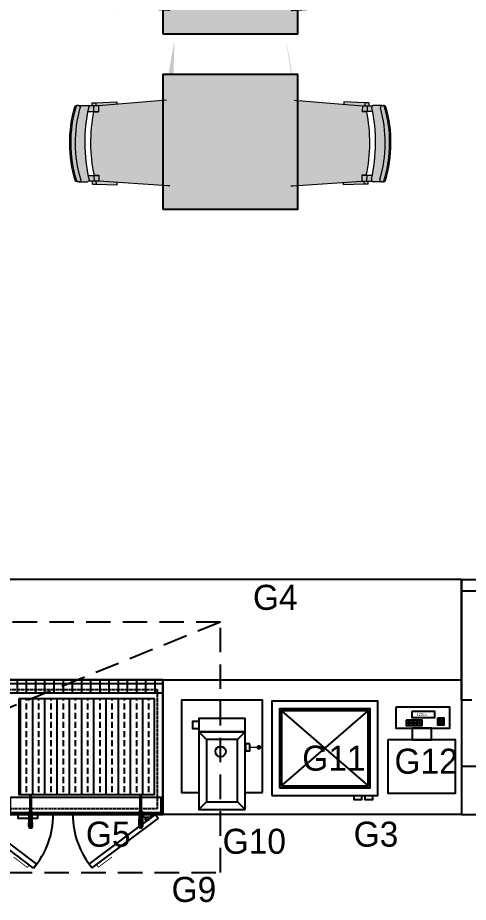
# Model space of a CAD drawing. Header units: millimetres. Extents: x -2729 to 15248, y -12439 to 5292.
# Drawn here: x 3075.9 to 3309.7, y -7099.4 to -6640.1 of the extents above; entities that cross this region are included whole.
import ezdxf

# ---------------------------------------------------------------- set-up
doc = ezdxf.new("R2010")
doc.units = ezdxf.units.MM
doc.linetypes.add('DASHED', pattern=[0.75, 0.5, -0.25])
doc.linetypes.add('HIDDENX2', pattern=[19.049999999999997, 12.7, -6.349999999999998])
for name, color, linetype in [('0-Mek_vrf text', 7, 'Continuous'), ('002 Çizgi', 7, 'Continuous'), ('100', 11, 'Continuous'), ('4', 5, 'Continuous'), ('Kıtc-002 Çizgi', 7, 'Continuous'), ('S2000-002 Çizgi', 7, 'Continuous'), ('tefris', 39, 'Continuous')]:
    doc.layers.add(name, color=color, linetype=linetype)
doc.styles.get("Standard").update_dxf_attribs({"font": 'arial.ttf'})
doc.styles.add('TAKSİM', font='GOTHIC.TTF', dxfattribs={"height": 20})

# ---------------------------------------------------------------- blocks, each defined once
blk = doc.blocks.new('dfgbdf')
at = {"layer": 'tefris', "color": 250, "lineweight": 9}
for p, q in [((-2454111.619684269, 525210.158802735), (-2454111.651142441, 525205.7704439993)), ((-2454111.619684269, 525210.158802735), (-2454111.651142441, 525205.7704439993)), ((-2454111.619684269, 525210.158802735), (-2454111.61313714, 525211.0721156007)), ((-2454072.020701715, 525209.8749354146), (-2454072.052159887, 525205.4865766789)), ((-2454072.020701715, 525209.8749354146), (-2454072.052159887, 525205.4865766789)), ((-2454072.020701715, 525209.8749354146), (-2454072.014154585, 525210.7882482801)), ((-2454112.985563781, 525203.1195695786), (-2454112.999900517, 525201.1196209646)), ((-2454112.985563781, 525203.1195695786), (-2454111.370220672, 525203.107989909)), ((-2454111.393876919, 525199.8079857455), (-2454111.356269388, 525205.054168995)), ((-2454111.375956003, 525202.3079215129), (-2454108.476030512, 525202.2871332491)), ((-2454108.455731259, 525205.1188426953), (-2454108.493951429, 525199.7871974818)), ((-2454108.377466755, 525202.0864215513), (-2454108.393953999, 525199.7864806453)), ((-2454075.256584268, 525204.8808529217), (-2454075.294804439, 525199.5492077086)), ((-2454075.276883522, 525202.0491434757), (-2454072.376958031, 525202.0283552122)), ((-2454072.394878949, 525199.528419445), (-2454072.357271417, 525204.7746026947)), ((-2454070.75587959, 525202.8168439397), (-2454072.371222701, 525202.8284236089)), ((-2454070.75587959, 525202.8168439397), (-2454070.770216322, 525200.816895326)), ((-2454114.364413285, 525164.5024694676), (-2454111.393876919, 525199.8079857455)), ((-2454112.999900517, 525201.1196209646), (-2454113.57778656, 525190.2564495396)), ((-2454112.999900517, 525201.1196209646), (-2454111.384557405, 525201.1080412957)), ((-2454111.393876919, 525199.8079857455), (-2454108.393953999, 525199.7864806453)), ((-2454075.378314627, 525201.8498654515), (-2454075.394801869, 525199.5499245452)), ((-2454075.394801869, 525199.5499245452), (-2454072.394878949, 525199.528419445)), ((-2454069.8998299, 525163.7397039934), (-2454072.394878949, 525199.528419445)), ((-2454070.770216322, 525200.816895326), (-2454072.385559435, 525200.828474995)), ((-2454070.770216322, 525200.816895326), (-2454070.348128059, 525189.946555534)), ((-2454113.57778656, 525190.2564495396), (-2454112.198356299, 525190.2465610235)), ((-2454070.348128059, 525189.946555534), (-2454071.727558321, 525189.95644405))]:
    blk.add_line(p, q, dxfattribs=at)
for centre, radius, start, end in [((-2454110.613162832, 525211.0649472337), 1, 106.424976356534, 179.5892793318425), ((-2454110.477309588, 525209.903743491), 1.465455548318734, 98.72199400806039, 127.3173746617995), ((-2454092.409191321, 525148.7779265486), 65.89265889045396, 89.45884940670703, 106.2935274857314), ((-2454092.409191321, 525148.7779265486), 65.19265889045396, 89.45884940670703, 106.2935274857314), ((-2454092.43093583, 525145.7446062912), 65.92605708526092, 89.4589154703867, 105.7679051027529), ((-2454092.130943537, 525145.7424557811), 65.92605708526092, 73.41065353881503, 89.71964317462334), ((-2454092.112385946, 525148.7757988839), 65.19265889045396, 72.8850311529628, 89.71970926283139), ((-2454092.109199028, 525148.7757760386), 65.89265889045396, 72.8850311529628, 89.71970926283139), ((-2454073.014128892, 525210.795416647), 1, 359.5892793318426, 72.75358231075933), ((-2454110.619709962, 525210.1516343682), 1, 179.5892793318425, 285.8993206494205), ((-2454110.95488347, 525210.5468397918), 0.6645643387296895, 128.1842560686453, 174.5564035868221), ((-2454092.605583447, 525121.3815767524), 85.28971260092196, 89.48851251595534, 102.0700716838015), ((-2454092.305591153, 525121.3794262424), 85.28971260092196, 77.10848695473183, 89.69004613117218), ((-2454073.020676022, 525209.8821037814), 1, 253.2792379985671, 359.5892793318426), ((-2454073.169802533, 525209.636302729), 1.465455548318734, 51.8611839938373, 80.45656463648214), ((-2454072.683058072, 525210.2724862649), 0.6645643387296895, 4.622155051725973, 50.99430259902947), ((-2454110.651168134, 525205.7632756322), 1, 179.5892793318425, 282.1716553241168), ((-2454092.445793999, 525122.746649585), 80.92352941175771, 77.82438813700311, 101.3541705151467), ((-2454073.052134194, 525205.4937450454), 1, 257.0069033155113, 359.5892793318426), ((-2454072.892565872, 525163.5310621646), 3, 344.9838835373608, 3.987984671885633)]:
    blk.add_arc(centre, radius, start, end, dxfattribs=at)
blk = doc.blocks.new('fgvbhfgjh')
h = blk.add_hatch(color=18)
h.set_gradient(color1=(8, 8, 8), color2=(145, 145, 145), one_color=1, tint=0.4099999964237213, name='INVCURVED')
h.paths.add_polyline_path([(-2451483.19880926, 521668.8699824771), (-2451413.19880926, 521668.8699824771), (-2451413.19880926, 521598.869982477), (-2451483.19880926, 521598.869982477)])
blk.add_lwpolyline([(-2451483.19880926, 521668.8699824771), (-2451413.19880926, 521668.8699824771), (-2451413.19880926, 521598.869982477), (-2451483.19880926, 521598.869982477), (-2451483.19880926, 521668.8699824771)])
blk = doc.blocks.new('mmmm')
at = {"layer": 'tefris'}
h = blk.add_hatch(color=18, dxfattribs=at)
h.set_gradient(color1=(8, 8, 8), color2=(92, 92, 92), one_color=1, tint=0.3600000143051147, name='CYLINDER')
edge = h.paths.add_edge_path()
edge.add_ellipse((-2457679.188082683, 522983.9656163464), major_axis=(-0.7071067817222897, 0.7071067817222896), ratio=0.9999999995503444, start_angle=224.6289349861511, end_angle=297.794258137757, ccw=False)
edge.add_line((-2457678.188103654, 522983.9591400851), (-2457678.19209032, 522983.4386288924))
edge.add_ellipse((-2457678.856640798, 522983.4429210727), major_axis=(0.4699179507806104, 0.4699179507806102), ratio=0.9999999992327752, start_angle=314.6299447237471, end_angle=369.2071047513651)
edge.add_ellipse((-2457679.342933607, 522982.8063922324), major_axis=(1.036233554988591, 1.036233554988591), ratio=0.9999999988766552, start_angle=8.340224815695624, end_angle=35.49723029684532)
edge.add_ellipse((-2457698.242316748, 522921.9324592913), major_axis=(46.09817118423729, 46.09817118423728), ratio=0.9999999999767026, start_angle=27.92569661727104, end_angle=44.76037470618905)
edge.add_ellipse((-2457698.539123553, 522921.9343762971), major_axis=(46.098171190294, 46.098171190294), ratio=0.9999999999654413, start_angle=44.49951486546471, end_angle=61.33419295303329)
edge.add_ellipse((-2457716.650621083, 522983.047354069), major_axis=(1.0362335564434, 1.0362335564434), ratio=0.9999999993428333, start_angle=53.76265933991045, end_angle=80.91966347774053)
edge.add_ellipse((-2457717.128651278, 522983.6901112522), major_axis=(-0.469917950441453, 0.469917950441453), ratio=0.9999999963918572, start_angle=-9.94721817048274, end_angle=39.59706914734291)
edge.add_line((-2457717.790263056, 522983.7526861261), (-2457717.787277593, 522984.2149197343))
edge.add_ellipse((-2457716.78729845, 522984.2084610986), major_axis=(0.7071067817655636, 0.7071067817655637), ratio=0.9999999992213571, start_angle=61.465641435351586, end_angle=134.6299448394291, ccw=False)
edge.add_ellipse((-2457698.539123555, 522921.9343762975), major_axis=(-46.59314593089847, 46.59314593089847), ratio=0.9999999999548213, start_angle=314.49951495361813, end_angle=331.3341929450192, ccw=False)
edge.add_ellipse((-2457698.239129812, 522921.9324387084), major_axis=(-46.5931459337958, 46.59314593379575), ratio=0.9999999999815988, start_angle=297.92569677302316, end_angle=314.76037479879227, ccw=False)
edge = h.paths.add_edge_path()
edge.add_ellipse((-2457761.927457061, 522875.6034356472), major_axis=(119.3420201263131, 37.18174596054682), ratio=0.4265283154179995, start_angle=36.98227490870283, end_angle=62.29266454274355)
edge.add_line((-2457720.479314032, 522937.9572304637), (-2457717.560022757, 522972.9509483364))
edge.add_line((-2457717.560022757, 522972.9509483366), (-2457714.560085328, 522972.9315724254))
edge.add_line((-2457714.560085328, 522972.931572425), (-2457714.545230464, 522975.231524454))
edge.add_ellipse((-2457698.557250628, 522895.9030799139), major_axis=(57.22157640173275, 57.22157640173277), ratio=0.9999999999961988, start_angle=392.86505360477304, end_angle=416.39483596480096, ccw=False)
edge.add_line((-2457681.545918752, 522975.0183894324), (-2457681.560773617, 522972.7184374039))
edge.add_line((-2457681.560773616, 522972.7184374039), (-2457678.560836188, 522972.6990614928))
edge.add_line((-2457678.560836188, 522972.6990614924), (-2457676.040386869, 522936.9121259068))
edge.add_ellipse((-2457679.032974005, 522936.7013600478), major_axis=(2.12132034998911, 2.12132034998911), ratio=0.9999999987284928, start_angle=300.03121224990423, end_angle=319.0286501075705, ccw=False)
edge = h.paths.add_edge_path()
edge.add_ellipse((-2457716.821540904, 522978.9067638578), major_axis=(-0.7071067809131965, 0.7071067809131961), ratio=0.999999999829844, start_angle=44.6284355362892, end_angle=147.0115104225966, ccw=False)
edge.add_line((-2457717.821519876, 522978.9132488352), (-2457717.793176502, 522983.3016024525))
edge.add_ellipse((-2457716.793197359, 522983.2951438157), major_axis=(0.7071067811908893, 0.7071067811908892), ratio=0.9999999999920784, start_angle=134.629944794807, end_angle=240.939986716869)
edge.add_ellipse((-2457698.558715172, 522918.9010413723), major_axis=(-46.61676202146179, 46.61676202146179), ratio=0.9999999999765883, start_angle=314.49958098612035, end_angle=330.80857055908643, ccw=False)
edge.add_ellipse((-2457698.258721432, 522918.8991037826), major_axis=(46.61676202181242, 46.61676202181243), ratio=0.9999999999946059, start_angle=388.45131901296287, end_angle=404.7603086764847, ccw=False)
edge.add_ellipse((-2457679.193981591, 522983.0522990646), major_axis=(0.7071067814499962, 0.7071067814499961), ratio=0.999999999992008, start_angle=208.3199025619581, end_angle=314.6281288870354)
edge.add_line((-2457678.194002653, 522983.0458087349), (-2457678.222345992, 522978.6574604695))
edge.add_ellipse((-2457679.222325135, 522978.6639191065), major_axis=(0.7071067813485851, 0.7071067813485854), ratio=0.9999999999161822, start_angle=212.248395108644, end_angle=314.629944792633, ccw=False)
edge.add_ellipse((-2457698.416077437, 522894.5359564247), major_axis=(60.30893414147975, 60.30893414147973), ratio=0.9999999999651737, start_angle=32.14679778577749, end_angle=44.73071163836433)
edge.add_ellipse((-2457698.716071179, 522894.5378940119), major_axis=(-60.30893414080492, 60.30893414080492), ratio=0.9999999999433816, start_angle=-45.47082196288935, end_angle=-32.88690840348889)
edge = h.paths.add_edge_path()
edge.add_ellipse((-2457698.242316748, 522921.9324592911), major_axis=(46.09817118435935, 46.09817118435936), ratio=0.9999999999766949, start_angle=387.9256966173313, end_angle=404.76037470619013, ccw=False)
edge.add_ellipse((-2457679.342933608, 522982.8063922322), major_axis=(-1.036233556076851, 1.036233556076851), ratio=0.9999999998429832, start_angle=276.9018505936157, end_angle=305.4972302277553, ccw=False)
edge.add_ellipse((-2457678.856640796, 522983.4429210722), major_axis=(-0.4699179509142243, 0.4699179509142243), ratio=0.9999999997353802, start_angle=224.629944793192, end_angle=276.0349705361688, ccw=False)
edge.add_line((-2457678.19209032, 522983.4386288924), (-2457678.194002448, 522983.0458404273))
edge.add_line((-2457678.194002448, 522983.0458404273), (-2457678.194002653, 522983.0458087423))
edge.add_ellipse((-2457679.19398159, 522983.0522990641), major_axis=(-0.7071067810289291, 0.7071067810289291), ratio=0.9999999999624826, start_angle=118.5788082655967, end_angle=224.6281293417238, ccw=False)
edge.add_ellipse((-2457698.258721431, 522918.8991037807), major_axis=(46.61676202343754, 46.61676202343754), ratio=0.9999999999963467, start_angle=28.44739180344517, end_angle=44.76030867725096)
edge.add_ellipse((-2457698.55871517, 522918.9010413715), major_axis=(-46.61676202056894, 46.61676202056894), ratio=0.999999999949352, start_angle=-45.50041901262929, end_angle=-29.18750223913822)
edge.add_ellipse((-2457716.793197359, 522983.2951438157), major_axis=(0.7071067813918692, 0.7071067813918696), ratio=0.9999999995664592, start_angle=134.6299447559351, end_angle=240.68108163018968, ccw=False)
edge.add_line((-2457717.793176501, 522983.301602453), (-2457717.790263056, 522983.7526861276))
edge.add_ellipse((-2457717.128651278, 522983.6901112515), major_axis=(0.469917950619392, 0.4699179506193922), ratio=0.9999999993763433, start_angle=83.22492197080362, end_angle=129.5970688284159, ccw=False)
edge.add_ellipse((-2457716.650621081, 522983.0473540693), major_axis=(1.03623355833267, 1.03623355833267), ratio=0.9999999979251082, start_angle=413.76265943400807, end_angle=442.35804038675644, ccw=False)
edge.add_ellipse((-2457698.539123553, 522921.9343762971), major_axis=(46.0981711902941, 46.09817119029425), ratio=0.9999999999654386, start_angle=404.4995148654648, end_angle=421.3341929530333, ccw=False)
h.paths.add_polyline_path([(-2457718.357715751, 522963.3889550469), (-2457719.737152682, 522963.3978645154), (-2457719.166976878, 522974.2614433565), (-2457717.551625955, 522974.2510101737), (-2457717.560022757, 522972.9509483366)])
h.paths.add_polyline_path([(-2457676.507285125, 522963.1186526685), (-2457677.886722056, 522963.1275621374), (-2457678.560836188, 522972.6990614924), (-2457678.552439386, 522973.9991233298), (-2457676.937088463, 522973.9886901478)])
h.paths.add_polyline_path([(-2457678.539522111, 522975.9990816154), (-2457676.924171188, 522975.9886484326), (-2457676.937088463, 522973.9886901478), (-2457678.552439386, 522973.9991233298)])
h.paths.add_polyline_path([(-2457717.551625955, 522974.2510101737), (-2457719.166976878, 522974.2614433565), (-2457719.154059605, 522976.2614016419), (-2457717.53870868, 522976.2509684595)])
edge = h.paths.add_edge_path()
edge.add_line((-2457714.64393665, 522975.4321661454), (-2457717.543876164, 522975.4508961928))
edge.add_line((-2457717.543876164, 522975.4508961928), (-2457717.526138693, 522978.1971569562))
edge.add_ellipse((-2457716.821540904, 522978.9067638582), major_axis=(-0.7071067812190581, 0.7071067812190583), ratio=0.9999999999837588, start_angle=90.20294078737055, end_angle=147.2123183470314)
edge.add_ellipse((-2457698.716071199, 522894.5378939973), major_axis=(-60.30893392307935, 60.30893392307935), ratio=0.999999994913458, start_angle=325.7503848735804, end_angle=327.11073702994173, ccw=False)
edge.add_line((-2457714.625215686, 522978.330699174), (-2457714.64393665, 522975.4321661454))
h = blk.add_hatch(color=33, dxfattribs=at)
h.set_gradient(color1=(172, 159, 128), one_color=1, tint=1, name='CYLINDER')
h.paths.add_polyline_path([(-2457681.460775703, 522972.717791541), (-2457681.44462911, 522975.2177393974), (-2457678.544689596, 522975.1990093497), (-2457678.560836188, 522972.6990614924)])
edge = h.paths.add_edge_path()
edge.add_line((-2457678.544689596, 522975.1990093497), (-2457681.44462911, 522975.2177393974))
edge.add_line((-2457681.44462911, 522975.2177393974), (-2457681.425908146, 522978.1162724265))
edge.add_ellipse((-2457698.416077457, 522894.535956455), major_axis=(60.30893391531446, 60.30893391531446), ratio=0.9999999950626882, start_angle=392.1491526882551, end_angle=393.50950465792675, ccw=False)
edge.add_ellipse((-2457679.222325135, 522978.6639191066), major_axis=(0.7071067813949794, 0.7071067813949791), ratio=0.9999999999964688, start_angle=212.0475552884645, end_angle=269.0569487911714)
edge.add_line((-2457678.526952125, 522977.9452701127), (-2457678.544689596, 522975.1990093497))
h.paths.add_polyline_path([(-2457717.560022757, 522972.9509483366), (-2457717.543876164, 522975.4508961928), (-2457714.64393665, 522975.4321661454), (-2457714.660083242, 522972.9322182896)])
h = blk.add_hatch(color=18, dxfattribs=at)
h.set_gradient(color1=(8, 8, 8), color2=(92, 92, 92), one_color=1, tint=0.3600000143051147, name='CYLINDER')
h.paths.add_polyline_path([(-2457678.892278905, 522823.9789179585, 0.3305505333251211), (-2457678.188103657, 522824.9406429432), (-2457678.192090323, 522825.4611541359, -0.2427438629334576), (-2457678.467965631, 522824.9178096643, -0.119052518395025), (-2457679.100993811, 522824.6480447833, -0.0735875389792936), (-2457697.969665526, 522821.7752349952, -0.0735875389735171), (-2457716.873871161, 522824.4040783907, -0.1190525126681235), (-2457717.510331056, 522824.6656439186, -0.2196094287040335), (-2457717.79026306, 522825.1470969022), (-2457717.787277597, 522824.6848632938, 0.3305455976475086), (-2457717.070738772, 522823.7323320513, 0.0735875385497968), (-2457697.96355113, 522821.0752617001, 0.0735875387030554)])
edge = h.paths.add_edge_path()
edge.add_ellipse((-2457761.927457065, 522933.2963473811), major_axis=(119.3420201236627, -37.18174596169329), ratio=0.4265283154215424, start_angle=297.7073354583348, end_angle=323.01772509326184, ccw=False)
edge.add_line((-2457720.479314036, 522870.9425525646), (-2457717.560022761, 522835.9488346917))
edge.add_line((-2457717.56002276, 522835.9488346917), (-2457714.560085332, 522835.9682106028))
edge.add_line((-2457714.560085332, 522835.9682106035), (-2457714.545230468, 522833.6682585744))
edge.add_arc((-2457698.557250631, 522912.9967031139), 80.92352941115504, 258.6051640350927, 282.1349463954001)
edge.add_line((-2457681.545918755, 522833.8813935955), (-2457681.56077362, 522836.1813456244))
edge.add_line((-2457681.56077362, 522836.1813456244), (-2457678.560836191, 522836.2007215356))
edge.add_line((-2457678.560836191, 522836.2007215356), (-2457676.040386872, 522871.9876571211))
edge.add_arc((-2457679.032974006, 522872.19842298), 3.000000000802631, -4.02865014046936, 14.96878772636373)
h.paths.add_polyline_path([(-2457716.613432716, 522830.9711249828, 0.4790289221056363), (-2457717.82151988, 522829.986534193), (-2457717.793176506, 522825.5981805755, -0.500271849319481), (-2457716.518567012, 522826.5661890912, 0.07128175433068201), (-2457697.982926989, 522824.0751990416, 0.0712817547301692), (-2457679.481009383, 522826.80540622, -0.5002619448420746), (-2457678.194002657, 522825.8539742935), (-2457678.222345996, 522830.2423225585, 0.4790207402578018), (-2457679.443049894, 522831.2112000601, -0.0549629285443206), (-2457698.015219949, 522829.0750560141, -0.054962927260355)])
h.paths.add_polyline_path([(-2457697.969665526, 522821.7752349952, 0.0735875389792797), (-2457679.100993811, 522824.6480447833, 0.1254224069759553), (-2457678.438732215, 522824.9401432965, 0.2281353875295868), (-2457678.192090323, 522825.4611541359), (-2457678.194002451, 522825.8539426008), (-2457678.194002657, 522825.853974286, 0.4988503369004011), (-2457679.476677848, 522826.8066934443, -0.071298977506095), (-2457697.982926989, 522824.0751990416, -0.0712989770642944), (-2457716.522914801, 522826.5674202554, 0.4988602312897345), (-2457717.793176505, 522825.5981805753), (-2457717.79026306, 522825.1470969007, 0.205143870496195), (-2457717.539850573, 522824.6875981205, 0.1254224130629383), (-2457716.873871161, 522824.4040783907, 0.0735875389735347)])
h.paths.add_polyline_path([(-2457718.357715755, 522845.5108279814), (-2457719.737152685, 522845.5019185132), (-2457719.166976882, 522834.6383396718), (-2457717.551625958, 522834.6487728546), (-2457717.56002276, 522835.9488346917)])
h.paths.add_polyline_path([(-2457676.507285128, 522845.7811303599), (-2457677.88672206, 522845.7722208911), (-2457678.560836191, 522836.2007215356), (-2457678.552439389, 522834.9006596985), (-2457676.937088467, 522834.9110928807)])
h.paths.add_polyline_path([(-2457678.539522115, 522832.900701413), (-2457676.924171192, 522832.9111345956), (-2457676.937088467, 522834.9110928807), (-2457678.552439389, 522834.9006596985)])
h.paths.add_polyline_path([(-2457717.551625958, 522834.6487728546), (-2457719.166976882, 522834.6383396718), (-2457719.154059607, 522832.6383813862), (-2457717.538708684, 522832.6488145689)])
h.paths.add_polyline_path([(-2457714.643936654, 522833.4676168826), (-2457717.543876167, 522833.4488868353), (-2457717.526138697, 522830.7026260718, -0.2540112033113549), (-2457716.610005976, 522830.9703896076, 0.0059357257269831), (-2457714.62521569, 522830.5690838541)])
h = blk.add_hatch(color=33, dxfattribs=at)
h.set_gradient(color1=(172, 159, 128), one_color=1, tint=1, name='CYLINDER')
h.paths.add_polyline_path([(-2457681.460775706, 522836.1819914873), (-2457681.444629114, 522833.6820436308), (-2457678.544689599, 522833.7007736783), (-2457678.560836191, 522836.2007215356)])
h.paths.add_polyline_path([(-2457678.544689599, 522833.7007736783), (-2457681.444629114, 522833.6820436308), (-2457681.42590815, 522830.7835106015, 0.0059357249099136), (-2457679.446467393, 522831.2104203594, -0.254011277546088), (-2457678.526952128, 522830.9545129157)])
h.paths.add_polyline_path([(-2457717.56002276, 522835.9488346917), (-2457717.543876167, 522833.4488868353), (-2457714.643936654, 522833.4676168826), (-2457714.660083246, 522835.9675647388)])
at = {"extrusion": (0, 0, -1), "zscale": -1, "rotation": 90}
blk.add_blockref('fgvbhfgjh', (2979332.754085634, 2974352.648700772), dxfattribs=at)
at = {"layer": 'tefris', "rotation": 0.0406654588504009}
blk.add_blockref('dfgbdf', (-3234.025752595626, -484.92879121704), dxfattribs=at)
at = {"layer": 'tefris', "xscale": -1, "rotation": 179.9593345443883}
blk.add_blockref('dfgbdf', (-3234.025752601215, 1046293.828574249), dxfattribs=at)
blk = doc.blocks.new('A$C133D40E0')
at = {"layer": 'S2000-002 Çizgi'}
h = blk.add_hatch(dxfattribs=at)
h.set_pattern_fill('ANSI31', color=256, scale=1.5, angle=45, style=0)
h.set_pattern_definition([(90, (-3291.732694918481, -4973.713902202589), (-4.762499999999998, 9e-16), [])])
h.paths.add_polyline_path([(79.99999682799898, 69.89647119056963), (79.99999682799898, 76.8964711905687), (-3.1720010156e-06, 76.8964711905687), (-3.1720010156e-06, 69.89647119056963)])
h = blk.add_hatch(dxfattribs=at)
h.set_pattern_fill('ANSI33', color=256, angle=45, style=0)
h.set_pattern_definition([(90, (-3291.732694918481, -4973.713902202589), (-6.349999999999998, 1.3e-15), []), (90, (-3288.557693547073, -4970.538900831179), (-6.349999999999998, 1.3e-15), [3.174999999999998, -1.587499999999999])])
h.paths.add_polyline_path([(5.52883382899472, 67.18647410922812), (5.52883382899472, 17.18647410922904), (75.52883382899745, 17.18647410922904), (75.52883382899745, 67.18647410922812)])
h = blk.add_hatch(dxfattribs=at)
h.set_pattern_fill('ANSI32', color=256, style=0)
h.set_pattern_definition([(45, (-4249.500003172001, -7757.067151888848), (-0.2651650429449553, 0.2651650429449553), []), (45, (-4249.323226477002, -7757.067151888848), (-0.2651650429449553, 0.2651650429449553), [])])
h.paths.add_polyline_path([(12.10155662471243, 7.896471190570537), (10.72367179876983, 7.896471190571447), (10.68931661065562, 6.896471190570537), (12.13591181282572, 6.896471190571447)])
h.paths.add_polyline_path([(12.07316108901614, 8.722999504217567), (11.75953231199219, 8.722999504217567), (11.75953231199219, 14.52453554711474), (11.67633689767171, 15.89647119056872), (11.14889152580963, 15.89647119056872), (11.06569611148916, 14.52453554710837), (11.06569611148916, 8.722999504217567), (10.75206733446612, 8.722999504217567), (10.72367179876983, 7.896471190570537), (12.10155662471243, 7.896471190570537)])
h.paths.add_polyline_path([(12.20462218905322, 4.896471190568718), (10.6206062344263, 4.896471190568718), (10.47854181394996, 0.7613047636555166, 0.4374046375725881), (11.18228020420429, 1.59774886015e-05), (11.64294821927706, 1.59774886015e-05, 0.437404637572588), (12.34668660953139, 0.7613047636555166)])
h.paths.add_polyline_path([(12.13591181282572, 6.896471190570537), (10.68931661065471, 6.896471190570537), (10.62060623442721, 4.896471190568718), (12.20462218905413, 4.896471190568718)])
h.paths.add_polyline_path([(11.5981099576511, 17.18647410922813), (11.22711846582842, 17.18647410922813), (11.14889152580872, 15.89647119056872), (11.67633689767081, 15.89647119056872)])
h = blk.add_hatch(dxfattribs=at)
h.set_pattern_fill('ANSI32', color=256, style=0)
h.set_pattern_definition([(135, (4329.499996827999, -7757.067151888848), (0.2651650429449553, 0.2651650429449553), []), (135, (4329.323220132998, -7757.067151888848), (0.2651650429449553, 0.2651650429449553), [])])
h.paths.add_polyline_path([(67.89843703128464, 7.896471190570537), (69.27632185722723, 7.896471190571447), (69.31067704534142, 6.896471190570537), (67.86408184317044, 6.896471190571447)])
h.paths.add_polyline_path([(67.92683256698182, 8.722999504217567), (68.24046134400396, 8.722999504217567), (68.24046134400396, 14.52453554711474), (68.32365675832443, 15.89647119056872), (68.85110213018834, 15.89647119056872), (68.93429754450881, 14.52453554710837), (68.93429754450881, 8.722999504217567), (69.24792632153184, 8.722999504217567), (69.27632185722723, 7.896471190570537), (67.89843703128464, 7.896471190570537)])
h.paths.add_polyline_path([(67.79537146694385, 4.896471190568718), (69.37938742156985, 4.896471190568718), (69.52145184204709, 0.7613047636555166, -0.4374046375725881), (68.81771345179277, 1.59774886015e-05), (68.35704543672, 1.59774886015e-05, -0.437404637572588), (67.65330704646476, 0.7613047636555166)])
h.paths.add_polyline_path([(67.86408184317044, 6.896471190570537), (69.31067704534142, 6.896471190570537), (69.37938742156985, 4.896471190568718), (67.79537146694203, 4.896471190568718)])
h.paths.add_polyline_path([(68.40188369834505, 17.18647410922813), (68.77287519016863, 17.18647410922813), (68.85110213018925, 15.89647119056872), (68.32365675832625, 15.89647119056872)])
for p, q in [((11.06569611148916, 14.52453554711565), (11.22711846582933, 17.18647410922904)), ((11.06569611148916, 8.722999504217567), (11.06569611148916, 14.52453554711565)), ((11.59675070202684, 17.18647410922904), (11.22711846582842, 17.18647410922904)), ((11.22847772145451, 17.18647410922904), (11.59810995765201, 17.18647410922904)), ((11.75953231199219, 14.52453554711565), (11.5981099576511, 17.18647410922904)), ((11.75953231199219, 8.722999504217567), (11.75953231199219, 14.52453554711565)), ((68.24046134400396, 14.52453554711565), (68.40188369834505, 17.18647410922904)), ((68.24046134400396, 8.722999504217567), (68.24046134400396, 14.52453554711565)), ((68.77151593454255, 17.18647410922904), (68.40188369834415, 17.18647410922904)), ((68.40324295396931, 17.18647410922904), (68.77287519016863, 17.18647410922904)), ((68.93429754450881, 14.52453554711565), (68.77287519016681, 17.18647410922904)), ((68.93429754450881, 8.722999504217567), (68.93429754450881, 14.52453554711565)), ((10.47854181395087, 0.761304763674616), (10.75206733446612, 8.722999504217567)), ((10.75206733446521, 8.722999504217567), (10.47854181394996, 0.761304763674616)), ((10.75206733446612, 8.722999504217567), (11.06569611148916, 8.722999504217567)), ((11.06569611148734, 8.722999504217567), (10.75206733446521, 8.722999504217567)), ((12.07316108901614, 8.722999504217567), (11.75953231199219, 8.722999504217567)), ((12.34668660953139, 0.761304763674616), (12.07316108901614, 8.722999504217567)), ((67.65330704646657, 0.761304763674616), (67.92683256698182, 8.722999504217567)), ((67.92683256698182, 8.722999504217567), (68.24046134400396, 8.722999504217567)), ((69.24792632153184, 8.722999504217567), (68.93429754450881, 8.722999504217567)), ((68.93429754450881, 8.722999504217567), (69.24792632153184, 8.722999504217567)), ((69.52145184204709, 0.761304763674616), (69.24792632153184, 8.722999504217567)), ((69.24792632153184, 8.722999504217567), (69.52145184204709, 0.761304763674616)), ((11.64294821927888, 1.59774886015e-05), (11.18228020420338, 1.59774886015e-05)), ((11.18228020420247, 1.59774886015e-05), (11.64294821927888, 1.59774886015e-05)), ((68.35704543671818, 1.59774886015e-05), (68.81771345179368, 1.59774886015e-05)), ((68.8177134517955, 1.59774886015e-05), (68.35704543671818, 1.59774886015e-05))]:
    blk.add_line(p, q, dxfattribs=at)
for points in [[(-3.1720010156e-06, 6.896471190569629), (79.99999682799898, 6.896471190569629), (79.99999682799898, 76.89647119056963), (-3.1720010156e-06, 76.89647119056963)], [(-3.1720010156e-06, 76.8964711905687), (79.99999682799898, 76.8964711905687), (79.99999682799898, 69.89647119056963), (-3.1720010156e-06, 69.89647119056963)], [(5.52883382899472, 67.18647410922812), (75.52883382899745, 67.18647410922812), (75.52883382899745, 17.18647410922904), (5.52883382899472, 17.18647410922904)], [(0.9999968279980748, 15.89647119056872), (78.99999682799898, 15.89647119056872), (78.99999682799898, 7.896471190569629), (0.9999968279980748, 7.896471190569629)], [(4.999996827998074, 6.896471190569629), (14.99999682799807, 6.896471190569629), (14.99999682799807, 4.896471190568718), (4.999996827998074, 4.896471190568718)], [(70.05512752602044, 6.896471190569629), (73.70012752601997, 6.896471190569629), (73.70012752601997, 5.438471190569088), (70.05512752602044, 5.438471190569088)], [(71.02223446505012, 5.438471190569088), (72.48023446504885, 5.438471190569088), (72.48023446504885, 3.98047119056946), (71.02223446505012, 3.98047119056946)]]:
    blk.add_lwpolyline(points, close=True, dxfattribs=at)
for centre, radius, start, end in [((11.18228020420429, 0.7059296579413968), 0.7059136804527953, 175.5008339718912, 269.9999999999479), ((11.18228020420247, 0.7059296579413968), 0.7059136804526176, 175.5008339718912, 270), ((11.64294821927706, 0.7059296579413968), 0.7059136804527953, 270.0000000000521, 4.499166028108733), ((68.35704543672, 0.7059296579413968), 0.7059136804527953, 175.5008339718912, 269.9999999999479), ((68.81771345179277, 0.7059296579413968), 0.7059136804527953, 270.0000000000521, 4.499166028108733), ((68.8177134517955, 0.7059296579413968), 0.7059136804526176, 270, 4.499166028108733)]:
    blk.add_arc(centre, radius, start, end, dxfattribs=at)
blk = doc.blocks.new('A$C3F6402FE')
at = {"layer": 'S2000-002 Çizgi'}
for points in [[(24.23048524562637, -5.3362509789e-06), (64.0004596046274, -5.3362509789e-06), (64.0004596046274, 50.17418658778115), (24.23048524562637, 50.17418658778115)], [(-7.3220562626e-06, 5.960638781943087), (15.59080359355084, 5.960638781943087), (15.59080359355084, 45.85859509533202), (-7.3220562626e-06, 45.85859509533202)], [(8.203361352477259, 40.7414838633599), (9.203361352477259, 40.7414838633599), (9.203361352477259, 41.74148386335992), (8.203361352477259, 41.74148386335992)], [(8.203361352477259, 39.74148386335992), (9.203361352477259, 39.74148386335992), (9.203361352477259, 40.7414838633599), (8.203361352477259, 40.7414838633599)], [(8.203361352477259, 38.74148386335992), (9.203361352477259, 38.74148386335992), (9.203361352477259, 39.74148386335992), (8.203361352477259, 39.74148386335992)], [(9.203361352477259, 40.7414838633599), (10.20336135247726, 40.7414838633599), (10.20336135247726, 41.74148386335992), (9.203361352477259, 41.74148386335992)], [(9.203361352477259, 39.74148386335992), (10.20336135247726, 39.74148386335992), (10.20336135247726, 40.7414838633599), (9.203361352477259, 40.7414838633599)], [(9.203361352477259, 38.74148386335992), (10.20336135247726, 38.74148386335992), (10.20336135247726, 39.74148386335992), (9.203361352477259, 39.74148386335992)], [(10.20336135247726, 40.7414838633599), (11.20336135247726, 40.7414838633599), (11.20336135247726, 41.74148386335992), (10.20336135247726, 41.74148386335992)], [(10.20336135247726, 39.74148386335992), (11.20336135247726, 39.74148386335992), (11.20336135247726, 40.7414838633599), (10.20336135247726, 40.7414838633599)], [(10.20336135247726, 38.74148386335992), (11.20336135247726, 38.74148386335992), (11.20336135247726, 39.74148386335992), (10.20336135247726, 39.74148386335992)], [(11.20336135247726, 40.7414838633599), (12.20336135247726, 40.7414838633599), (12.20336135247726, 41.74148386335992), (11.20336135247726, 41.74148386335992)], [(11.20336135247726, 39.74148386335992), (12.20336135247726, 39.74148386335992), (12.20336135247726, 40.7414838633599), (11.20336135247726, 40.7414838633599)], [(11.20336135247726, 38.74148386335992), (12.20336135247726, 38.74148386335992), (12.20336135247726, 39.74148386335992), (11.20336135247726, 39.74148386335992)], [(12.20336135247726, 40.7414838633599), (13.20336135247726, 40.7414838633599), (13.20336135247726, 41.74148386335992), (12.20336135247726, 41.74148386335992)], [(12.20336135247726, 39.74148386335992), (13.20336135247726, 39.74148386335992), (13.20336135247726, 40.7414838633599), (12.20336135247726, 40.7414838633599)], [(12.20336135247726, 38.74148386335992), (13.20336135247726, 38.74148386335992), (13.20336135247726, 39.74148386335992), (12.20336135247726, 39.74148386335992)], [(3.266400959187194, 17.6862547656433), (7.791949592733543, 17.6862547656433), (7.791949592733543, 34.68515994004065), (3.266400959187194, 34.68515994004065)], [(8.203361352477259, 37.74148386335993), (9.203361352477259, 37.74148386335993), (9.203361352477259, 38.74148386335992), (8.203361352477259, 38.74148386335992)], [(8.203361352477259, 36.74148386335993), (9.203361352477259, 36.74148386335993), (9.203361352477259, 37.74148386335993), (8.203361352477259, 37.74148386335993)], [(9.203361352477259, 37.74148386335993), (10.20336135247726, 37.74148386335993), (10.20336135247726, 38.74148386335992), (9.203361352477259, 38.74148386335992)], [(9.203361352477259, 36.74148386335993), (10.20336135247726, 36.74148386335993), (10.20336135247726, 37.74148386335993), (9.203361352477259, 37.74148386335993)], [(10.20336135247726, 37.74148386335993), (11.20336135247726, 37.74148386335993), (11.20336135247726, 38.74148386335992), (10.20336135247726, 38.74148386335992)], [(10.20336135247726, 36.74148386335993), (11.20336135247726, 36.74148386335993), (11.20336135247726, 37.74148386335993), (10.20336135247726, 37.74148386335993)], [(11.20336135247726, 37.74148386335993), (12.20336135247726, 37.74148386335993), (12.20336135247726, 38.74148386335992), (11.20336135247726, 38.74148386335992)], [(11.20336135247726, 36.74148386335993), (12.20336135247726, 36.74148386335993), (12.20336135247726, 37.74148386335993), (11.20336135247726, 37.74148386335993)], [(12.20336135247726, 37.74148386335993), (13.20336135247726, 37.74148386335993), (13.20336135247726, 38.74148386335992), (12.20336135247726, 38.74148386335992)], [(12.20336135247726, 36.74148386335993), (13.20336135247726, 36.74148386335993), (13.20336135247726, 37.74148386335993), (12.20336135247726, 37.74148386335993)], [(15.59080359355084, 17.95851748811446), (24.23048524562637, 17.95851748811446), (24.23048524562637, 32.2156637634157), (15.59080359355084, 32.2156637634157)], [(9.711876278568523, 23.43652915047187), (11.71187627856852, 23.43652915047187), (11.71187627856852, 25.43652915047188), (9.711876278568523, 25.43652915047188)], [(9.711876278568523, 21.43652915047187), (11.71187627856852, 21.43652915047187), (11.71187627856852, 23.43652915047187), (9.711876278568523, 23.43652915047187)], [(9.711876278568523, 19.43652915047187), (11.71187627856852, 19.43652915047187), (11.71187627856852, 21.43652915047187), (9.711876278568523, 21.43652915047187)], [(11.71187627856852, 23.43652915047187), (13.71187627856852, 23.43652915047187), (13.71187627856852, 25.43652915047188), (11.71187627856852, 25.43652915047188)], [(11.71187627856852, 21.43652915047187), (13.71187627856852, 21.43652915047187), (13.71187627856852, 23.43652915047187), (11.71187627856852, 23.43652915047187)], [(11.71187627856852, 19.43652915047187), (13.71187627856852, 19.43652915047187), (13.71187627856852, 21.43652915047187), (11.71187627856852, 21.43652915047187)], [(9.711876278568523, 17.43652915047187), (11.71187627856852, 17.43652915047187), (11.71187627856852, 19.43652915047187), (9.711876278568523, 19.43652915047187)], [(9.711876278568523, 15.43652915047187), (11.71187627856852, 15.43652915047187), (11.71187627856852, 17.43652915047187), (9.711876278568523, 17.43652915047187)], [(9.711876278568523, 13.43652915047187), (11.71187627856852, 13.43652915047187), (11.71187627856852, 15.43652915047187), (9.711876278568523, 15.43652915047187)], [(11.71187627856852, 17.43652915047187), (13.71187627856852, 17.43652915047187), (13.71187627856852, 19.43652915047187), (11.71187627856852, 19.43652915047187)], [(11.71187627856852, 15.43652915047187), (13.71187627856852, 15.43652915047187), (13.71187627856852, 17.43652915047187), (11.71187627856852, 17.43652915047187)], [(11.71187627856852, 13.43652915047187), (13.71187627856852, 13.43652915047187), (13.71187627856852, 15.43652915047187), (11.71187627856852, 15.43652915047187)]]:
    blk.add_lwpolyline(points, close=True, dxfattribs=at)
blk.add_text('12345', height=2, rotation=90, dxfattribs=at).set_placement((6.557706602955477, 21.25054269132442))
blk = doc.blocks.new('A$C76366C1F')
at = {"layer": '002 Çizgi', "color": 7}
blk.add_line((1.162029730039649e-05, 95.81554884719662), (260.0000116202973, 95.81554884719662), dxfattribs=at)
for points in [[(1.162029730039649e-05, 27.81554884719662), (1.162029730039649e-05, 97.81554884719662), (260.0000116202973, 97.81554884719662), (260.0000116202973, 27.81554884719662)], [(23.43999691930458, 30.8416875626599), (24.89699183852372, 31.01371729597668), (26.59908870677191, 31.46725022926785), (28.46458687437007, 32.10845196254104), (30.41178569164458, 32.84348809580479), (32.35898450892, 33.57852422906944), (34.22448267651816, 34.21972596234264), (35.92657954476635, 34.6732588956329), (37.3835744639855, 34.84528862895058), (38.52738355944712, 34.6732588956329), (39.34439005620607, 34.21972596234264), (39.83459395426144, 33.57852422906944), (39.99799525361323, 32.84348809580479), (39.83459395426144, 32.10845196254104), (39.34439005620607, 31.46725022926785), (38.52738355944712, 31.01371729597668), (37.3835744639855, 30.8416875626599), (35.92657954476635, 31.01371729597668), (34.22448267651816, 31.46725022926785), (32.35898450892, 32.10845196254104), (30.41178569164458, 32.84348809580479), (28.46458687437007, 33.57852422906944), (26.59908870677191, 34.21972596234264), (24.89699183852372, 34.6732588956329), (23.43999691930458, 34.84528862895058), (22.29618782384296, 34.6732588956329), (21.47918132708401, 34.21972596234264), (20.98897742902864, 33.57852422906944), (20.82557612967685, 32.84348809580479), (20.98897742902864, 32.10845196254104), (21.47918132708401, 31.46725022926785), (22.29618782384296, 31.01371729597668)], [(86.96334173032665, -7.651207852177322e-06), (52.85286143177655, 25.76892002928071), (54.39899709260499, 27.81554884719662), (88.50947739115509, 2.046621166708064)], [(116.7691044711064, -7.651207852177322e-06), (150.8795847696565, 25.76892002928071), (149.3334491088281, 27.81554884719662), (115.222968810278, 2.046621166708064)], [(192.9410164053625, -7.651207852177322e-06), (158.8305361068124, 25.76892002928071), (160.3766717676408, 27.81554884719662), (194.4871520661909, 2.046621166708064)], [(223.3086922630901, 0.1504740354866954), (257.5376553761525, 25.76181106040895), (256.0009751546568, 27.81554884719662), (221.7720120415906, 2.204211822267098)]]:
    blk.add_lwpolyline(points, close=True, dxfattribs=at)
blk.add_lwpolyline([(52.0000116202973, 95.81554884719662), (52.0000116202973, 27.81554884719662)], dxfattribs=at)
at = {"layer": '002 Çizgi', "color": 7, "linetype": 'DASHED'}
blk.add_lwpolyline([(55.0000116202973, 92.81554884719662), (257.0000116202973, 92.81554884719662), (257.0000116202973, 30.81554884719662), (55.0000116202973, 30.81554884719662)], close=True, dxfattribs=at)
at = {"layer": '002 Çizgi', "color": 7}
for points in [[(17.33134682456512, 42.49721710526501), (44.00314524391069, 42.49721710526501, 1), (44.00314524391069, 46.84302109671989)], [(44.00314524391069, 38.15141311380285), (17.33134682456512, 38.15141311380285, -1), (17.33134682456512, 42.49721710526501)]]:
    blk.add_lwpolyline(points, format="xyb", dxfattribs=at)
at = {"layer": '002 Çizgi', "color": 7, "const_width": 0.4275000000000002}
for points in [[(84.71893151360564, 1.69554292603425), (83.72261340828845, 0.376710822347377), (78.0876549468594, 4.633667505571793), (76.64481957719909, 5.723664479235595)], [(119.0135146878274, 1.69554292603425), (120.0098327931446, 0.376710822347377), (125.6447912545736, 4.633667505571793), (127.087626624234, 5.723664479235595)], [(190.6966061886415, 1.69554292603425), (189.7002880833243, 0.376710822347377), (184.0653296218989, 4.633667505571793), (182.6224942522349, 5.723664479235595)], [(225.5608984427236, 1.835655421949923), (226.5511235345766, 0.5122423525899649), (232.2056550343259, 4.743165488638624), (233.653502095236, 5.826496552894241)]]:
    blk.add_lwpolyline(points, dxfattribs=at)
at = {"layer": '002 Çizgi', "color": 7}
for centre, radius, start, end in [((54.39899709260499, 27.81554884719662), 42.74999999999999, 319.49078733622, 0), ((149.3334491088281, 27.81554884719662), 42.74999999999999, 180, 220.5092126637801), ((160.3766717676408, 27.81554884719662), 42.74999999999999, 319.49078733622, 0), ((256.0009751546568, 27.81554884719662), 42.74999999999995, 180, 220.2449651663082)]:
    blk.add_arc(centre, radius, start, end, dxfattribs=at)
blk = doc.blocks.new('A$C39C53ABC')
at = {"layer": 'Kıtc-002 Çizgi'}
for points in [[(8.80281021547853, -6.691483577014878e-06), (56.80281021547853, -6.691483577014878e-06), (56.80281021547853, 41.99999330851642), (8.80281021547853, 41.99999330851642), (8.80281021547853, 33.04155483943214)], [(4.000003696678505, 29.04155483943259), (3.69667850463884e-06, 33.04155483943214)], [(36.30758313790739, 29.04155483943214), (40.30758313790739, 33.04155483943214)], [(4.000003696678505, 12.95843177760071), (3.69667850463884e-06, 8.958431777600708)], [(36.30758313790739, 12.95843177760071), (40.30758313790739, 8.958431777600708)], [(8.80281021547853, 8.958431777600708), (8.80281021547853, -6.691483577014878e-06)]]:
    blk.add_lwpolyline(points, dxfattribs=at)
for points in [[(3.69667850463884e-06, 8.958431777600708), (40.30758313790739, 8.958431777600708), (40.30758313790739, 33.04155483943214), (3.69667850463884e-06, 33.04155483943214)], [(40.30758313790739, 8.958431777600708), (47.25716580018889, 8.958431777600708), (47.25716580018889, 33.04155483943214), (40.30758313790739, 33.04155483943214)], [(45.73726283049837, 32.99290389360158), (45.73726283049837, 36.33084123321532), (42.09647599766686, 36.33084123321532), (42.09647599766686, 32.99290389360158)], [(4.000003696678505, 12.95843177760071), (36.30758313790739, 12.95843177760071), (36.30758313790739, 29.04155483943214), (4.000003696678505, 29.04155483943259)], [(34.11876454041703, 6.542881133666924), (34.11876454041703, 8.948287178166538), (30.47797770758552, 8.948287178166538), (30.47797770758552, 6.542881133666924)]]:
    blk.add_lwpolyline(points, close=True, dxfattribs=at)
at = {"layer": 'Kıtc-002 Çizgi', "const_width": 0.7}
blk.add_lwpolyline([(32.29837112400128, 6.542881133666924), (32.29837112400128, 2.582236271234251)], dxfattribs=at)
at = {"layer": 'Kıtc-002 Çizgi', "const_width": 1.25}
blk.add_lwpolyline([(31.69853228211468, 1.904027515871348, 1), (32.94853228211468, 1.904027515871348, 1)], format="xyb", close=True, dxfattribs=at)
at = {"layer": 'Kıtc-002 Çizgi'}
blk.add_circle((30.11486008665179, 21.76743344869374), 2.701255736947746, dxfattribs=at)
blk = doc.blocks.new('A$C3DEC779B')
at = {"layer": 'Kıtc-002 Çizgi'}
h = blk.add_hatch(color=256, dxfattribs=at)
h.paths.add_polyline_path([(4, 6.318341397345648), (51, 6.318341397345648), (51, 47.31834139734565), (4, 47.31834139734565)])
h.paths.add_polyline_path([(5, 7.318341397345648), (50, 7.318341397345648), (50, 46.31834139734565), (5, 46.31834139734565)], flags=16)
for p, q in [((5, 46.31834139734565), (50, 7.318341397345648)), ((5, 7.318341397345648), (50, 46.31834139734565))]:
    blk.add_line(p, q, dxfattribs=at)
for points in [[(0, 2.318341397345648), (55, 2.318341397345648), (55, 51.31834139734565), (0, 51.31834139734565)], [(4, 6.318341397345648), (51, 6.318341397345648), (51, 47.31834139734565), (4, 47.31834139734565)], [(5, 7.318341397345648), (50, 7.318341397345648), (50, 46.31834139734565), (5, 46.31834139734565)], [(42.7585894042204, 2.318341397345648), (46.62431652710802, 2.318341397345648), (46.62431652710802, 0), (42.7585894042204, 0)], [(48.42829906711268, 2.318341397345648), (52.2940261900003, 2.318341397345648), (52.2940261900003, 0), (48.42829906711268, 0)]]:
    blk.add_lwpolyline(points, close=True, dxfattribs=at)

msp = doc.modelspace()

# ---------------------------------------------------------------- linework, layer by layer
at = {"color": 5}
msp.add_line((3306.214128702638, -6994.367613885585), (3306.214128702638, -7028.659488817246), dxfattribs=at)
at = {"color": 1}
for p, q in [((3306.214128702638, -7028.659479617175), (3306.214128702638, -7053.8709078492)), ((3306.214128702638, -7028.659488817246), (3306.214128702638, -7053.870917049269))]:
    msp.add_line(p, q, dxfattribs=at)
for points in [[(3306.214128702638, -6931.870906719972), (2891.176637781542, -6931.870906719972), (2891.176637781542, -6983.870883113678), (3306.214128702638, -6983.870883113678)], [(2891.176637781542, -6983.870883113678), (3306.214128702638, -6983.870883113678), (3306.214128702638, -7053.8709078492), (2891.176637781542, -7053.8709078492)], [(3151.176637781542, -6983.87088522547), (3306.214128702638, -6983.87088522547), (3306.214128702638, -7053.8709078492), (3151.176637781542, -7053.8709078492)]]:
    msp.add_lwpolyline(points, close=True)
at = {"layer": '100', "color": 5, "linetype": 'Continuous'}
for p, q in [((3306.214128702638, -6931.870925120112), (3581.214128702638, -6931.870915920043)), ((3306.214128702638, -6937.644361238029), (3581.214128702638, -6937.64435203796)), ((3306.214128702638, -6994.367613885585), (3306.214128702638, -6937.644352037959)), ((3311.614000345341, -6994.367613885585), (3306.214128702638, -6994.367613885585))]:
    msp.add_line(p, q, dxfattribs=at)
at = {"layer": '100', "color": 1, "linetype": 'Continuous'}
for p, q in [((3306.214128702638, -7028.659488817246), (3581.214128702638, -7028.659479617177)), ((3306.214128702638, -7053.870917049269), (3581.214128702638, -7053.8709078492))]:
    msp.add_line(p, q, dxfattribs=at)
at = {"layer": '4', "color": 5, "linetype": 'Continuous'}
for q in [(3306.214128702638, -6937.644352037959), (3306.214128702638, -7028.659479617175)]:
    msp.add_line((3306.214128702638, -6931.870915920041), q, dxfattribs=at)
at = {"layer": 'S2000-002 Çizgi', "linetype": 'HIDDENX2'}
msp.add_line((3181.176637781542, -6953.870883113678), (2861.176637781542, -7083.870883113676), dxfattribs=at)
msp.add_lwpolyline([(2861.176637781542, -7083.870883113676), (3181.176637781542, -7083.870883113676), (3181.176637781542, -6953.870883113678), (2861.176637781542, -6953.870883113678)], close=True, dxfattribs=at)

# ---------------------------------------------------------------- block references
at = {"layer": '0-Mek_vrf text', "color": 1, "rotation": 270}
for p in [(-519718.234999339, -2464312.387813677), (-519718.234999339, -2464403.464487223)]:
    msp.add_blockref('mmmm', p, dxfattribs=at)
at = {"layer": 'Kıtc-002 Çizgi', "rotation": 90}
msp.add_blockref('A$C39C53ABC', (3202.944071230236, -7051.247547145052), dxfattribs=at)
at = {"layer": 'Kıtc-002 Çizgi'}
msp.add_blockref('A$C3DEC779B', (3207.696502202074, -7046.254345167391), dxfattribs=at)
at = {"layer": 'S2000-002 Çizgi'}
for name, p in [('A$C76366C1F', (2891.176626161245, -7081.686431960875)), ('A$C133D40E0', (3071.176640953539, -7060.76735641604))]:
    msp.add_blockref(name, p, dxfattribs=at)
at = {"layer": 'S2000-002 Çizgi', "xscale": 0.7, "yscale": 0.7, "zscale": 0.7, "rotation": 270}
msp.add_blockref('A$C3F6402FE', (3267.993623076962, -6998.012071493605), dxfattribs=at)

# ---------------------------------------------------------------- texts
at = {"style": 'TAKSİM'}
for s, p in [('G4', (3197.942003466006, -6947.551752098169)), ('G11', (3223.523210312195, -7031.059958618079)), ('G12', (3271.400905793371, -7032.623480893965)), ('G5', (3111.242717832129, -7070.52282071032)), ('G3', (3250.20476477842, -7070.52282071032)), ('G10', (3182.216792011792, -7074.213606841035)), ('G9', (3155.722447589781, -7099.215877468759))]:
    msp.add_text(s, height=13, dxfattribs=at).set_placement(p)

doc.saveas('drawing.dxf')
